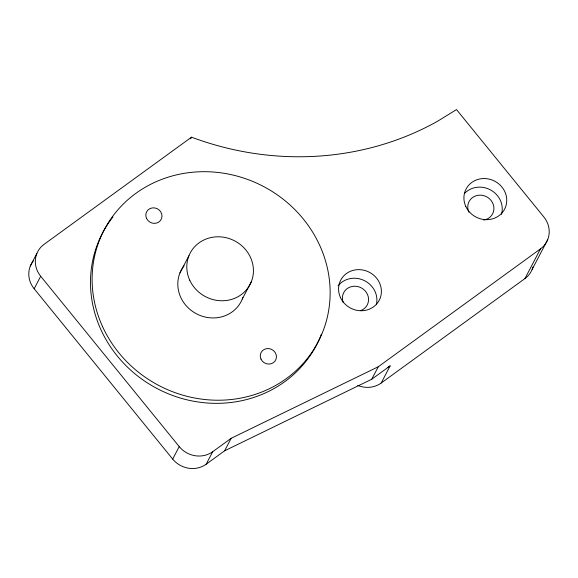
<?xml version="1.0" encoding="UTF-8"?>
<svg xmlns="http://www.w3.org/2000/svg" width="578" height="578" viewBox="0 0 578 578"><rect width="100%" height="100%" fill="white"/><g stroke="black" fill="none" stroke-linecap="round" stroke-linejoin="round"><path stroke-width="0.87" d="M30.323 266.01L36.855 253.518M381.177 383.041L390.157 365.86L371.726 379.255L224.618 450.811L206.18 464.206A24.153 22.484 27.6 0 1 172.692 459.084L34.153 288.747L40.684 276.248A24.153 22.484 27.6 0 1 44.058 244.342L191.528 137.174A291.615 271.508 27.6 0 0 437.445 121.322L456.512 109.582L543.847 216.967A24.153 22.484 27.6 0 1 540.473 248.88L524.961 278.553L381.177 383.041A24.153 22.484 27.6 0 1 357.681 385.382M190.711 138.734L191.528 137.174M179.968 272.888L188.948 255.707M242.29 299.028L251.271 281.847M172.692 459.084L179.223 446.592L40.684 276.248M206.18 464.206L212.718 451.707L231.149 438.312L378.258 366.763L540.473 248.88M224.618 450.811L231.149 438.312M371.726 379.255L378.258 366.763M532.165 269.377L547.677 239.697M532.967 266.985A24.153 22.484 27.6 0 1 524.961 278.553M390.157 365.86A24.153 22.484 27.6 0 1 388.004 367.24M212.718 451.707A24.153 22.484 27.6 0 1 179.223 446.592M321.433 334.12A120.751 112.428 27.6 0 1 153.979 386.855A120.751 112.428 27.6 0 1 112.912 216.996M343.224 302.496A13.28 12.369 27.6 0 1 350.636 286.861A13.28 12.369 27.6 0 1 367.536 294.563A13.28 12.369 27.6 0 1 360.867 310.531M468.903 212.177A13.28 12.369 27.6 0 1 476.258 195.682A13.28 12.369 27.6 0 1 493.374 204.785A13.28 12.369 27.6 0 1 483.779 220.088M338.101 285.814A21.733 20.237 27.6 0 1 364.371 280.605A21.733 20.237 27.6 0 1 376.343 304.664M464.611 193.384A21.733 20.237 27.6 0 1 490.982 190.176A21.733 20.237 27.6 0 1 501.458 214.431M242.861 297.489A33.813 31.479 27.6 0 1 196.123 313.63A33.813 31.479 27.6 0 1 184.086 265.772M34.153 288.747A24.153 22.484 27.6 0 1 33.264 260.931M465.796 206.44A21.733 20.237 27.6 0 0 502.715 212.083A21.733 20.237 27.6 0 0 487.478 178.797A21.733 20.237 27.6 0 0 465.796 206.44M340.449 297.526A21.733 20.237 27.6 0 0 377.362 303.168A21.733 20.237 27.6 0 0 362.124 269.89A21.733 20.237 27.6 0 0 340.449 297.526M189.729 280.186A33.813 31.479 27.6 0 0 247.153 288.964A33.813 31.479 27.6 0 0 223.448 237.19A33.813 31.479 27.6 0 0 189.729 280.186M146.523 218.368A8.208 7.644 27.6 0 0 160.474 220.5A8.208 7.644 27.6 0 0 154.716 207.928A8.208 7.644 27.6 0 0 146.523 218.368M260.974 359.09A8.208 7.644 27.6 0 0 274.918 361.221A8.208 7.644 27.6 0 0 269.16 348.642A8.208 7.644 27.6 0 0 260.974 359.09M102.609 326.693A120.751 112.428 27.6 0 0 307.713 358.042A120.751 112.428 27.6 0 0 223.057 173.133A120.751 112.428 27.6 0 0 102.609 326.693"/></g></svg>
